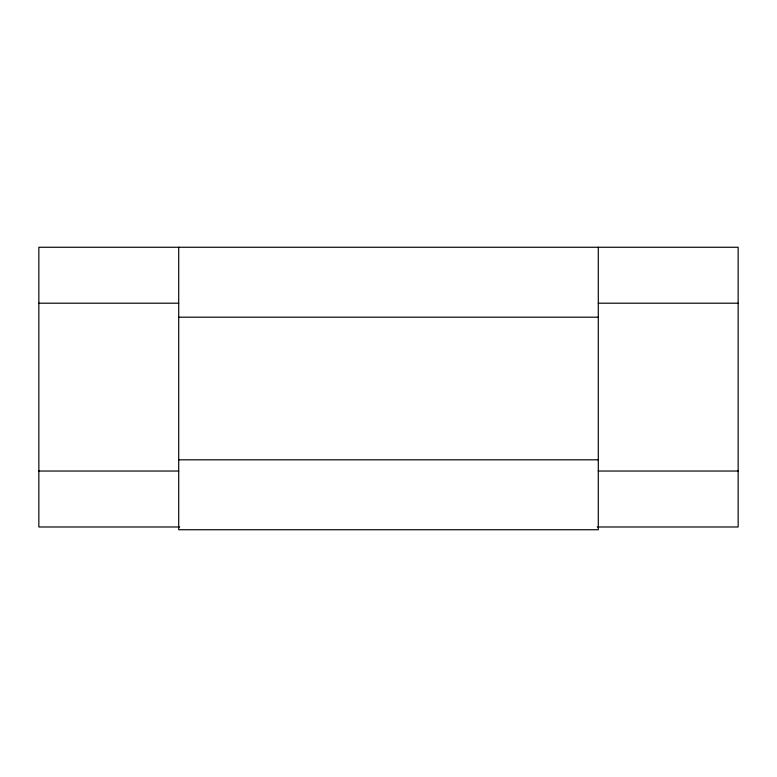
<?xml version="1.0" encoding="UTF-8"?>
<svg xmlns="http://www.w3.org/2000/svg" width="777" height="777" viewBox="0 0 777 777"><rect width="100%" height="100%" fill="white"/><g stroke="black" fill="none" stroke-linecap="round" stroke-linejoin="round"><path stroke-width="1.17" d="M38.85 303.205L178.71 303.205M598.29 303.205L738.15 303.205M178.71 317.191L598.29 317.191M178.71 459.809L598.29 459.809M38.85 471.037L178.71 471.037M598.29 471.037L738.15 471.037M179.681 526.981L38.85 526.981L38.85 247.261L738.15 247.261L738.15 526.981L597.319 526.981M598.29 247.261L598.29 529.739L178.71 529.739L178.71 247.261"/></g></svg>
